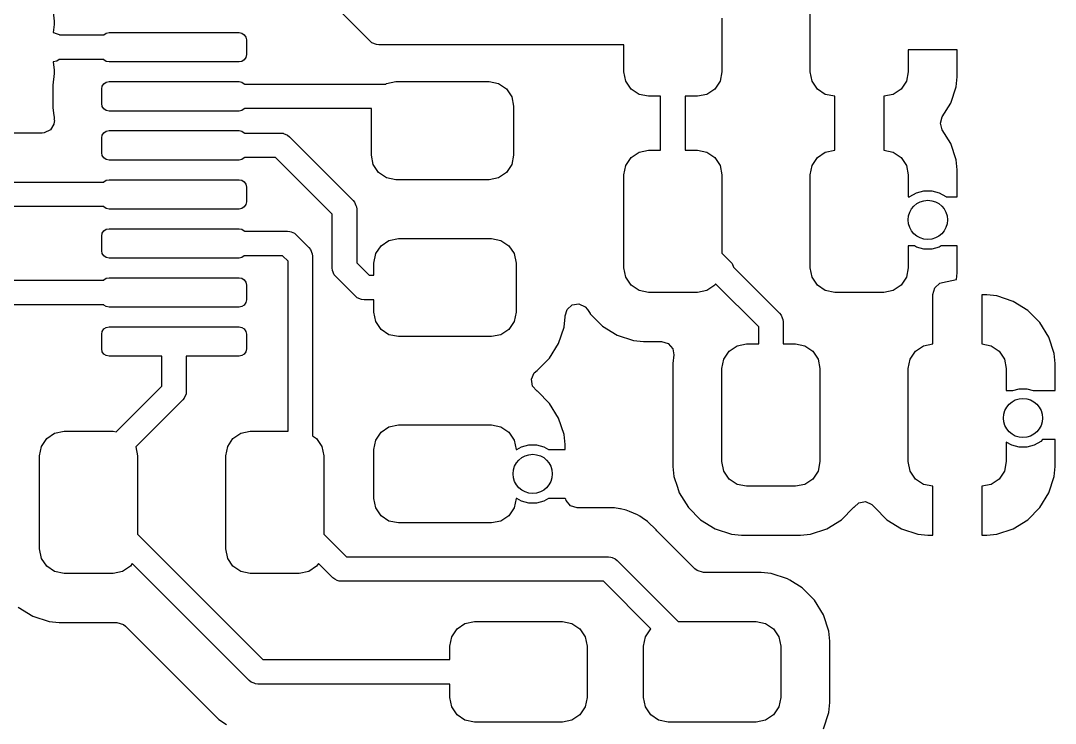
# Model space of a CAD drawing. Extents: x 1.91 to 4.47, y -4.27 to -2.07.
# Drawn here: x 2.6141 to 3.0295, y -3.4899 to -3.2078 of the extents above; entities that cross this region are included whole.
import ezdxf

# ---------------------------------------------------------------- set-up
doc = ezdxf.new("R2010")
doc.units = 0
doc.header["$MEASUREMENT"] = 0
doc.layers.add('BLACK', color=7, linetype='CONTINUOUS')

msp = doc.modelspace()

# ---------------------------------------------------------------- linework, layer by layer
at = {"layer": 'BLACK', "linetype": 'CONTINUOUS'}
for p, q in [((2.9311, -3.22835), (2.9311, -3.19094)), ((2.62695, -3.20326), (2.62757, -3.208)), ((2.75439, -3.21608), (2.74206, -3.20374)), ((2.89567, -3.2068), (2.89567, -3.22835)), ((2.62759, -3.20934), (2.62716, -3.2126)), ((2.62757, -3.208), (2.6275, -3.20801)), ((2.6275, -3.20801), (2.62759, -3.20934)), ((2.62716, -3.2126), (2.62718, -3.21262)), ((2.62718, -3.21262), (2.62724, -3.21261)), ((2.62724, -3.21261), (2.6284, -3.21303)), ((2.6284, -3.21303), (2.62959, -3.21337)), ((2.62959, -3.21337), (2.62973, -3.2135)), ((2.62973, -3.2135), (2.62983, -3.21354)), ((2.62983, -3.21354), (2.62987, -3.21358)), ((2.62987, -3.21358), (2.64744, -3.21358)), ((2.64744, -3.21358), (2.64752, -3.21346)), ((2.64752, -3.21346), (2.64848, -3.21282)), ((2.64848, -3.21282), (2.64961, -3.2126)), ((2.64961, -3.2126), (2.70177, -3.2126)), ((2.70177, -3.2126), (2.7029, -3.21282)), ((2.7029, -3.21282), (2.70386, -3.21346)), ((2.70386, -3.21346), (2.7045, -3.21442)), ((2.7045, -3.21442), (2.70472, -3.21555)), ((2.70472, -3.21555), (2.70472, -3.22146)), ((2.75514, -3.21669), (2.75439, -3.21608)), ((2.75691, -3.21743), (2.75514, -3.21669)), ((2.75787, -3.21752), (2.75691, -3.21743)), ((2.75691, -3.21743), (2.75691, -3.21743)), ((2.8563, -3.21752), (2.75787, -3.21752)), ((2.8563, -3.22835), (2.8563, -3.21752)), ((2.99016, -3.21949), (2.97047, -3.21949)), ((2.97047, -3.21949), (2.97047, -3.22835)), ((2.99016, -3.23031), (2.99016, -3.21949)), ((2.62955, -3.22343), (2.6286, -3.22412)), ((2.64744, -3.22343), (2.62955, -3.22343)), ((2.64752, -3.22354), (2.64744, -3.22343)), ((2.64848, -3.22418), (2.64752, -3.22354)), ((2.70386, -3.22354), (2.7029, -3.22418)), ((2.7045, -3.22259), (2.70386, -3.22354)), ((2.70472, -3.22146), (2.7045, -3.22259)), ((2.6272, -3.22437), (2.62716, -3.22441)), ((2.62716, -3.22441), (2.62759, -3.22767)), ((2.6286, -3.22412), (2.6272, -3.22437)), ((2.62759, -3.22767), (2.6275, -3.22899)), ((2.64961, -3.22441), (2.64848, -3.22418)), ((2.70177, -3.22441), (2.64961, -3.22441)), ((2.7029, -3.22418), (2.70177, -3.22441)), ((2.62757, -3.229), (2.62695, -3.23375)), ((2.6275, -3.22899), (2.62757, -3.229)), ((2.85705, -3.23211), (2.8563, -3.22835)), ((2.89567, -3.22835), (2.89492, -3.23211)), ((2.93185, -3.23211), (2.9311, -3.22835)), ((2.97047, -3.22835), (2.96972, -3.23211)), ((2.98974, -3.23436), (2.99016, -3.23031)), ((2.99016, -3.23031), (2.99016, -3.23031)), ((2.62695, -3.23375), (2.62695, -3.24263)), ((2.64665, -3.23524), (2.64688, -3.23411)), ((2.64665, -3.24114), (2.64665, -3.23524)), ((2.64688, -3.23411), (2.64752, -3.23315)), ((2.64752, -3.23315), (2.64848, -3.23251)), ((2.64848, -3.23251), (2.64961, -3.23228)), ((2.64961, -3.23228), (2.70177, -3.23228)), ((2.70177, -3.23228), (2.7029, -3.23251)), ((2.7029, -3.23251), (2.70386, -3.23315)), ((2.70386, -3.23315), (2.70394, -3.23327)), ((2.70394, -3.23327), (2.76065, -3.23327)), ((2.76065, -3.23327), (2.761, -3.23303)), ((2.761, -3.23303), (2.76476, -3.23228)), ((2.76476, -3.23228), (2.80217, -3.23228)), ((2.80217, -3.23228), (2.80593, -3.23303)), ((2.80593, -3.23303), (2.80913, -3.23517)), ((2.80913, -3.23517), (2.81126, -3.23836)), ((2.85918, -3.23531), (2.85705, -3.23211)), ((2.86238, -3.23744), (2.85918, -3.23531)), ((2.89279, -3.23531), (2.88959, -3.23744)), ((2.89492, -3.23211), (2.89279, -3.23531)), ((2.93399, -3.23531), (2.93185, -3.23211)), ((2.93718, -3.23744), (2.93399, -3.23531)), ((2.96759, -3.23531), (2.9644, -3.23744)), ((2.96972, -3.23211), (2.96759, -3.23531)), ((2.98757, -3.24091), (2.98974, -3.23436)), ((2.98974, -3.23436), (2.98974, -3.23436)), ((2.81126, -3.23836), (2.81201, -3.24213)), ((2.86614, -3.23819), (2.86238, -3.23744)), ((2.87106, -3.23819), (2.86614, -3.23819)), ((2.87106, -3.25984), (2.87106, -3.23819)), ((2.88583, -3.23819), (2.88091, -3.23819)), ((2.88091, -3.23819), (2.88091, -3.25984)), ((2.88959, -3.23744), (2.88583, -3.23819)), ((2.94094, -3.23819), (2.93718, -3.23744)), ((2.94094, -3.25984), (2.94094, -3.23819)), ((2.9644, -3.23744), (2.96063, -3.23819)), ((2.96063, -3.23819), (2.96063, -3.25984)), ((2.62695, -3.24263), (2.62726, -3.24502)), ((2.64688, -3.24227), (2.64665, -3.24114)), ((2.64752, -3.24323), (2.64688, -3.24227)), ((2.64848, -3.24387), (2.64752, -3.24323)), ((2.64961, -3.24409), (2.64848, -3.24387)), ((2.70177, -3.24409), (2.64961, -3.24409)), ((2.7029, -3.24387), (2.70177, -3.24409)), ((2.70386, -3.24323), (2.7029, -3.24387)), ((2.70394, -3.24311), (2.70386, -3.24323)), ((2.75492, -3.24311), (2.70394, -3.24311)), ((2.75492, -3.26181), (2.75492, -3.24311)), ((2.81201, -3.24213), (2.81201, -3.26181)), ((2.98415, -3.24645), (2.98757, -3.24091)), ((2.98757, -3.24091), (2.98757, -3.24091)), ((2.62726, -3.24502), (2.62749, -3.24676)), ((2.62757, -3.24737), (2.62746, -3.24739)), ((2.62746, -3.24739), (2.62746, -3.2474)), ((2.62746, -3.2474), (2.62762, -3.24791)), ((2.62762, -3.24791), (2.62746, -3.24929)), ((2.62749, -3.24676), (2.62757, -3.24737)), ((2.98343, -3.24893), (2.98415, -3.24645)), ((2.62602, -3.25166), (2.62355, -3.25286)), ((2.62745, -3.24931), (2.62602, -3.25166)), ((2.62746, -3.24929), (2.62745, -3.24931)), ((2.64752, -3.25283), (2.64848, -3.25219)), ((2.64848, -3.25219), (2.64961, -3.25197)), ((2.64961, -3.25197), (2.70177, -3.25197)), ((2.70177, -3.25197), (2.7029, -3.25219)), ((2.7029, -3.25219), (2.70386, -3.25283)), ((2.98415, -3.25158), (2.98343, -3.24893)), ((2.98757, -3.25712), (2.98415, -3.25158)), ((2.62273, -3.25293), (2.60754, -3.25293)), ((2.62355, -3.25286), (2.62273, -3.25293)), ((2.64665, -3.25492), (2.64688, -3.25379)), ((2.64665, -3.26083), (2.64665, -3.25492)), ((2.64688, -3.25379), (2.64752, -3.25283)), ((2.70386, -3.25283), (2.70394, -3.25295)), ((2.70394, -3.25295), (2.7185, -3.25295)), ((2.7185, -3.25295), (2.71946, -3.25305)), ((2.71946, -3.25305), (2.71946, -3.25305)), ((2.71946, -3.25305), (2.71966, -3.25313)), ((2.71966, -3.25313), (2.72124, -3.25378)), ((2.72124, -3.25378), (2.72124, -3.25378)), ((2.72124, -3.25378), (2.72198, -3.25439)), ((2.72198, -3.25439), (2.74757, -3.27998)), ((2.64688, -3.26196), (2.64665, -3.26083)), ((2.85918, -3.26273), (2.86238, -3.26059)), ((2.86238, -3.26059), (2.86614, -3.25984)), ((2.86614, -3.25984), (2.87106, -3.25984)), ((2.88091, -3.25984), (2.88583, -3.25984)), ((2.88583, -3.25984), (2.88959, -3.26059)), ((2.88959, -3.26059), (2.89279, -3.26273)), ((2.93399, -3.26273), (2.93718, -3.26059)), ((2.93718, -3.26059), (2.94094, -3.25984)), ((2.96063, -3.25984), (2.9644, -3.26059)), ((2.9644, -3.26059), (2.96759, -3.26273)), ((2.98974, -3.26367), (2.98757, -3.25712)), ((2.98757, -3.25712), (2.98757, -3.25712)), ((2.64752, -3.26291), (2.64688, -3.26196)), ((2.64848, -3.26355), (2.64752, -3.26291)), ((2.64961, -3.26378), (2.64848, -3.26355)), ((2.70177, -3.26378), (2.64961, -3.26378)), ((2.7029, -3.26355), (2.70177, -3.26378)), ((2.70386, -3.26291), (2.7029, -3.26355)), ((2.70394, -3.2628), (2.70386, -3.26291)), ((2.70866, -3.2628), (2.70394, -3.2628)), ((2.71647, -3.2628), (2.70866, -3.2628)), ((2.73917, -3.2855), (2.71647, -3.2628)), ((2.75567, -3.26558), (2.75492, -3.26181)), ((2.81201, -3.26181), (2.81126, -3.26558)), ((2.85705, -3.26592), (2.85918, -3.26273)), ((2.89279, -3.26273), (2.89492, -3.26592)), ((2.93185, -3.26592), (2.93399, -3.26273)), ((2.96759, -3.26273), (2.96972, -3.26592)), ((2.99016, -3.26772), (2.98974, -3.26367)), ((2.7578, -3.26877), (2.75567, -3.26558)), ((2.761, -3.2709), (2.7578, -3.26877)), ((2.80913, -3.26877), (2.80593, -3.2709)), ((2.81126, -3.26558), (2.80913, -3.26877)), ((2.8563, -3.26969), (2.85705, -3.26592)), ((2.89492, -3.26592), (2.89567, -3.26969)), ((2.9311, -3.26969), (2.93185, -3.26592)), ((2.96972, -3.26592), (2.97047, -3.26969)), ((2.99016, -3.27854), (2.99016, -3.26772)), ((2.99016, -3.26772), (2.99016, -3.26772)), ((2.60512, -3.27264), (2.64744, -3.27264)), ((2.64744, -3.27264), (2.64752, -3.27252)), ((2.64752, -3.27252), (2.64848, -3.27188)), ((2.64848, -3.27188), (2.64961, -3.27165)), ((2.64961, -3.27165), (2.70177, -3.27165)), ((2.70177, -3.27165), (2.7029, -3.27188)), ((2.7029, -3.27188), (2.70386, -3.27252)), ((2.70386, -3.27252), (2.7045, -3.27348)), ((2.7045, -3.27348), (2.70472, -3.27461)), ((2.76476, -3.27165), (2.761, -3.2709)), ((2.80217, -3.27165), (2.76476, -3.27165)), ((2.80593, -3.2709), (2.80217, -3.27165)), ((2.8563, -3.30709), (2.8563, -3.26969)), ((2.89567, -3.26969), (2.89567, -3.30111)), ((2.9311, -3.30709), (2.9311, -3.26969)), ((2.97047, -3.26969), (2.97047, -3.27854)), ((2.70472, -3.27461), (2.70472, -3.28051)), ((2.97116, -3.27842), (2.97383, -3.27688)), ((2.97383, -3.27688), (2.9768, -3.27609)), ((2.9768, -3.27609), (2.97989, -3.27609)), ((2.97989, -3.27609), (2.98287, -3.27688)), ((2.98287, -3.27688), (2.98554, -3.27842)), ((2.7045, -3.28164), (2.70386, -3.2826)), ((2.70472, -3.28051), (2.7045, -3.28164)), ((2.74757, -3.27998), (2.74819, -3.28073)), ((2.74819, -3.28073), (2.74871, -3.282)), ((2.97047, -3.27854), (2.97104, -3.27854)), ((2.97104, -3.27854), (2.97116, -3.27842)), ((2.98554, -3.27842), (2.98565, -3.27854)), ((2.98565, -3.27854), (2.99016, -3.27854)), ((2.64744, -3.28248), (2.60716, -3.28248)), ((2.64752, -3.2826), (2.64744, -3.28248)), ((2.64848, -3.28324), (2.64752, -3.2826)), ((2.64961, -3.28346), (2.64848, -3.28324)), ((2.70177, -3.28346), (2.64961, -3.28346)), ((2.7029, -3.28324), (2.70177, -3.28346)), ((2.70386, -3.2826), (2.7029, -3.28324)), ((2.73917, -3.30709), (2.73917, -3.2855)), ((2.74871, -3.282), (2.74892, -3.2825)), ((2.74892, -3.2825), (2.74902, -3.28346)), ((2.74902, -3.28346), (2.74902, -3.30505)), ((2.64665, -3.29429), (2.64688, -3.29316)), ((2.64665, -3.3002), (2.64665, -3.29429)), ((2.64688, -3.29316), (2.64752, -3.2922)), ((2.64752, -3.2922), (2.64848, -3.29156)), ((2.64848, -3.29156), (2.64961, -3.29134)), ((2.64961, -3.29134), (2.70177, -3.29134)), ((2.70177, -3.29134), (2.7029, -3.29156)), ((2.7029, -3.29156), (2.70386, -3.2922)), ((2.70386, -3.2922), (2.70394, -3.29232)), ((2.70394, -3.29232), (2.72126, -3.29232)), ((2.72126, -3.29232), (2.72222, -3.29242)), ((2.72222, -3.29242), (2.72222, -3.29242)), ((2.72222, -3.29242), (2.72274, -3.29263)), ((2.72274, -3.29263), (2.72399, -3.29315)), ((2.72399, -3.29315), (2.72399, -3.29315)), ((2.72399, -3.29315), (2.72474, -3.29376)), ((2.72474, -3.29376), (2.72986, -3.29888)), ((2.75665, -3.30135), (2.75879, -3.29816)), ((2.75879, -3.29816), (2.76198, -3.29602)), ((2.76198, -3.29602), (2.76575, -3.29528)), ((2.76575, -3.29528), (2.80315, -3.29528)), ((2.80315, -3.29528), (2.80692, -3.29602)), ((2.80692, -3.29602), (2.81011, -3.29816)), ((2.81011, -3.29816), (2.81224, -3.30135)), ((2.973, -3.29823), (2.97047, -3.29823)), ((2.97047, -3.29823), (2.97047, -3.30709)), ((2.97383, -3.29871), (2.973, -3.29823)), ((2.9837, -3.29823), (2.98287, -3.29871)), ((2.99016, -3.29823), (2.9837, -3.29823)), ((2.99016, -3.30905), (2.99016, -3.29823)), ((2.64688, -3.30133), (2.64665, -3.3002)), ((2.64752, -3.30228), (2.64688, -3.30133)), ((2.64848, -3.30292), (2.64752, -3.30228)), ((2.70386, -3.30228), (2.7029, -3.30292)), ((2.70394, -3.30217), (2.70386, -3.30228)), ((2.71457, -3.30217), (2.70394, -3.30217)), ((2.71922, -3.30217), (2.71457, -3.30217)), ((2.72146, -3.3044), (2.71922, -3.30217)), ((2.72986, -3.29888), (2.73047, -3.29963)), ((2.73047, -3.29963), (2.7312, -3.30138)), ((2.7312, -3.30138), (2.7312, -3.3014)), ((2.7312, -3.3014), (2.7313, -3.30236)), ((2.7313, -3.30236), (2.7313, -3.37442)), ((2.75591, -3.30512), (2.75665, -3.30135)), ((2.81224, -3.30135), (2.81299, -3.30512)), ((2.89567, -3.30111), (2.89915, -3.30459)), ((2.9768, -3.29951), (2.97383, -3.29871)), ((2.97989, -3.29951), (2.9768, -3.29951)), ((2.98287, -3.29871), (2.97989, -3.29951)), ((2.64961, -3.30315), (2.64848, -3.30292)), ((2.70177, -3.30315), (2.64961, -3.30315)), ((2.7029, -3.30292), (2.70177, -3.30315)), ((2.72146, -3.37264), (2.72146, -3.3044)), ((2.74902, -3.30505), (2.75401, -3.31004)), ((2.75591, -3.31004), (2.75591, -3.30512)), ((2.81299, -3.30512), (2.81299, -3.3248)), ((2.89915, -3.30459), (2.89976, -3.30534)), ((2.89976, -3.30534), (2.90036, -3.30679)), ((2.90036, -3.30679), (2.91883, -3.32526)), ((2.73927, -3.30805), (2.73917, -3.30709)), ((2.73928, -3.30807), (2.73927, -3.30805)), ((2.73927, -3.30805), (2.73927, -3.30805)), ((2.74, -3.30982), (2.73928, -3.30807)), ((2.74061, -3.31057), (2.74, -3.30982)), ((2.74, -3.30982), (2.74, -3.30982)), ((2.74849, -3.31844), (2.74061, -3.31057)), ((2.75401, -3.31004), (2.75591, -3.31004)), ((2.85705, -3.31085), (2.8563, -3.30709)), ((2.85918, -3.31405), (2.85705, -3.31085)), ((2.93185, -3.31085), (2.9311, -3.30709)), ((2.93399, -3.31405), (2.93185, -3.31085)), ((2.96972, -3.31085), (2.96759, -3.31405)), ((2.97047, -3.30709), (2.96972, -3.31085)), ((2.98989, -3.31169), (2.99016, -3.30905)), ((2.99016, -3.30905), (2.99016, -3.30905)), ((2.6063, -3.31201), (2.64744, -3.31201)), ((2.64744, -3.31201), (2.64752, -3.31189)), ((2.64752, -3.31189), (2.64848, -3.31125)), ((2.64848, -3.31125), (2.64961, -3.31102)), ((2.64961, -3.31102), (2.70177, -3.31102)), ((2.70177, -3.31102), (2.7029, -3.31125)), ((2.7029, -3.31125), (2.70386, -3.31189)), ((2.70386, -3.31189), (2.7045, -3.31285)), ((2.7045, -3.31285), (2.70472, -3.31398)), ((2.70472, -3.31398), (2.70472, -3.31988)), ((2.86238, -3.31618), (2.85918, -3.31405)), ((2.89279, -3.31405), (2.88959, -3.31618)), ((2.89315, -3.3135), (2.89279, -3.31405)), ((2.91043, -3.33078), (2.89315, -3.3135)), ((2.93718, -3.31618), (2.93399, -3.31405)), ((2.96759, -3.31405), (2.9644, -3.31618)), ((2.98031, -3.31768), (2.98109, -3.31504)), ((2.98109, -3.31504), (2.98317, -3.31324)), ((2.98317, -3.31324), (2.98419, -3.3129)), ((2.98419, -3.3129), (2.98989, -3.31169)), ((2.74923, -3.31905), (2.74849, -3.31844)), ((2.75101, -3.31979), (2.74923, -3.31905)), ((2.86614, -3.31693), (2.86238, -3.31618)), ((2.88583, -3.31693), (2.86614, -3.31693)), ((2.88959, -3.31618), (2.88583, -3.31693)), ((2.94094, -3.31693), (2.93718, -3.31618)), ((2.96063, -3.31693), (2.94094, -3.31693)), ((2.9644, -3.31618), (2.96063, -3.31693)), ((2.98031, -3.3376), (2.98031, -3.31768)), ((3.00197, -3.31791), (3, -3.31791)), ((3, -3.31791), (3, -3.3376)), ((3.00601, -3.31833), (3.00197, -3.31791)), ((3.01256, -3.3205), (3.00601, -3.31833)), ((3.00601, -3.31833), (3.00601, -3.31833)), ((2.64744, -3.32185), (2.60834, -3.32185)), ((2.64752, -3.32197), (2.64744, -3.32185)), ((2.64848, -3.32261), (2.64752, -3.32197)), ((2.64961, -3.32283), (2.64848, -3.32261)), ((2.70177, -3.32283), (2.64961, -3.32283)), ((2.7029, -3.32261), (2.70177, -3.32283)), ((2.70386, -3.32197), (2.7029, -3.32261)), ((2.7045, -3.32101), (2.70386, -3.32197)), ((2.70472, -3.31988), (2.7045, -3.32101)), ((2.75197, -3.31988), (2.75101, -3.31979)), ((2.75591, -3.31988), (2.75197, -3.31988)), ((2.75591, -3.3248), (2.75591, -3.31988)), ((2.83347, -3.32372), (2.83555, -3.32192)), ((2.83555, -3.32192), (2.83827, -3.32153)), ((2.83827, -3.32153), (2.84078, -3.32267)), ((2.84078, -3.32267), (2.84173, -3.3238)), ((3.01844, -3.32412), (3.01256, -3.3205)), ((3.01256, -3.3205), (3.01256, -3.3205)), ((2.75665, -3.32857), (2.75591, -3.3248)), ((2.81299, -3.3248), (2.81224, -3.32857)), ((2.83228, -3.33082), (2.8327, -3.32677)), ((2.8327, -3.32636), (2.83347, -3.32372)), ((2.8327, -3.32677), (2.8327, -3.32636)), ((2.84173, -3.3238), (2.84271, -3.32539)), ((2.84271, -3.32539), (2.84281, -3.32554)), ((2.84281, -3.32554), (2.84769, -3.33042)), ((2.91883, -3.32526), (2.91945, -3.32601)), ((2.91945, -3.32601), (2.91992, -3.32716)), ((2.91992, -3.32716), (2.92018, -3.32778)), ((3.02332, -3.329), (3.01844, -3.32412)), ((2.64688, -3.33253), (2.64752, -3.33157)), ((2.64752, -3.33157), (2.64848, -3.33093)), ((2.64848, -3.33093), (2.64961, -3.33071)), ((2.64961, -3.33071), (2.70177, -3.33071)), ((2.70177, -3.33071), (2.7029, -3.33093)), ((2.7029, -3.33093), (2.70386, -3.33157)), ((2.70386, -3.33157), (2.7045, -3.33253)), ((2.75879, -3.33176), (2.75665, -3.32857)), ((2.81224, -3.32857), (2.81011, -3.33176)), ((2.83011, -3.33738), (2.83228, -3.33082)), ((2.84769, -3.33042), (2.85357, -3.33405)), ((2.91043, -3.3376), (2.91043, -3.33078)), ((2.92018, -3.32778), (2.92028, -3.32874)), ((2.92028, -3.32874), (2.92028, -3.3376)), ((3.02694, -3.33488), (3.02332, -3.329)), ((2.64665, -3.33366), (2.64688, -3.33253)), ((2.64665, -3.33957), (2.64665, -3.33366)), ((2.7045, -3.33253), (2.70472, -3.33366)), ((2.70472, -3.33366), (2.70472, -3.33957)), ((2.76198, -3.3339), (2.75879, -3.33176)), ((2.76575, -3.33465), (2.76198, -3.3339)), ((2.80315, -3.33465), (2.76575, -3.33465)), ((2.80692, -3.3339), (2.80315, -3.33465)), ((2.81011, -3.33176), (2.80692, -3.3339)), ((2.85357, -3.33405), (2.86013, -3.33622)), ((3.02911, -3.34143), (3.02694, -3.33488)), ((3.02694, -3.33488), (3.02694, -3.33488)), ((2.64688, -3.3407), (2.64665, -3.33957)), ((2.70472, -3.33957), (2.7045, -3.3407)), ((2.82648, -3.34325), (2.83011, -3.33738)), ((2.86013, -3.33622), (2.86417, -3.33663)), ((2.86417, -3.33663), (2.87146, -3.33663)), ((2.87146, -3.33663), (2.8741, -3.33741)), ((2.8741, -3.33741), (2.8759, -3.33949)), ((2.8759, -3.33949), (2.87632, -3.34201)), ((2.89855, -3.34048), (2.90175, -3.33835)), ((2.90175, -3.33835), (2.90551, -3.3376)), ((2.90551, -3.3376), (2.91043, -3.3376)), ((2.92028, -3.3376), (2.9252, -3.3376)), ((2.9252, -3.3376), (2.92896, -3.33835)), ((2.92896, -3.33835), (2.93216, -3.34048)), ((2.97336, -3.34048), (2.97655, -3.33835)), ((2.97655, -3.33835), (2.98031, -3.3376)), ((3, -3.3376), (3.00377, -3.33835)), ((3.00377, -3.33835), (3.00696, -3.34048)), ((2.64752, -3.34165), (2.64688, -3.3407)), ((2.64848, -3.34229), (2.64752, -3.34165)), ((2.64961, -3.34252), (2.64848, -3.34229)), ((2.67077, -3.34252), (2.64961, -3.34252)), ((2.67077, -3.35456), (2.67077, -3.34252)), ((2.70177, -3.34252), (2.68061, -3.34252)), ((2.68061, -3.34252), (2.68061, -3.35659)), ((2.7029, -3.34229), (2.70177, -3.34252)), ((2.70386, -3.34165), (2.7029, -3.34229)), ((2.7045, -3.3407), (2.70386, -3.34165)), ((2.8216, -3.34814), (2.82648, -3.34325)), ((2.87632, -3.34201), (2.87596, -3.34547)), ((2.89567, -3.34744), (2.89642, -3.34367)), ((2.89642, -3.34367), (2.89855, -3.34048)), ((2.93216, -3.34048), (2.93429, -3.34367)), ((2.93429, -3.34367), (2.93504, -3.34744)), ((2.97047, -3.34744), (2.97122, -3.34367)), ((2.97122, -3.34367), (2.97336, -3.34048)), ((3.00696, -3.34048), (3.00909, -3.34367)), ((3.00909, -3.34367), (3.00984, -3.34744)), ((3.02953, -3.34547), (3.02911, -3.34143)), ((2.82029, -3.34925), (2.82147, -3.34822)), ((2.82147, -3.34822), (2.8216, -3.34814)), ((2.87596, -3.34547), (2.87596, -3.38681)), ((2.89567, -3.38484), (2.89567, -3.34744)), ((2.93504, -3.34744), (2.93504, -3.38484)), ((2.97047, -3.38484), (2.97047, -3.34744)), ((3.00984, -3.34744), (3.00984, -3.3563)), ((3.02953, -3.3563), (3.02953, -3.34547)), ((3.02953, -3.34547), (3.02953, -3.34547)), ((2.81919, -3.35177), (2.82029, -3.34925)), ((2.81963, -3.35448), (2.81919, -3.35177)), ((2.65244, -3.37289), (2.67077, -3.35456)), ((2.68061, -3.35659), (2.68052, -3.35755)), ((2.82137, -3.35642), (2.81963, -3.35448)), ((2.82137, -3.35643), (2.82137, -3.35642)), ((2.82141, -3.35646), (2.82137, -3.35643)), ((2.82147, -3.35653), (2.82141, -3.35646)), ((2.82159, -3.3566), (2.82147, -3.35653)), ((2.82647, -3.36148), (2.82159, -3.3566)), ((2.82159, -3.3566), (2.82159, -3.3566)), ((3.00984, -3.3563), (3.01243, -3.3563)), ((3.01243, -3.3563), (3.01499, -3.35561)), ((3.01499, -3.35561), (3.01808, -3.35561)), ((3.01808, -3.35561), (3.02064, -3.3563)), ((3.02064, -3.3563), (3.02953, -3.3563)), ((2.67917, -3.36007), (2.66032, -3.37893)), ((2.67978, -3.35933), (2.67917, -3.36007)), ((2.68052, -3.35755), (2.67978, -3.35933)), ((2.67978, -3.35933), (2.67978, -3.35933)), ((2.83009, -3.36736), (2.82647, -3.36148)), ((2.83226, -3.37391), (2.83009, -3.36736)), ((2.83009, -3.36736), (2.83009, -3.36736)), ((2.62773, -3.37339), (2.6315, -3.37264)), ((2.6315, -3.37264), (2.65118, -3.37264)), ((2.65118, -3.37264), (2.65244, -3.37289)), ((2.70253, -3.37339), (2.7063, -3.37264)), ((2.7063, -3.37264), (2.72146, -3.37264)), ((2.75665, -3.37615), (2.75879, -3.37296)), ((2.75879, -3.37296), (2.76198, -3.37083)), ((2.76198, -3.37083), (2.76575, -3.37008)), ((2.76575, -3.37008), (2.80315, -3.37008)), ((2.80315, -3.37008), (2.80692, -3.37083)), ((2.80692, -3.37083), (2.81011, -3.37296)), ((2.81011, -3.37296), (2.81224, -3.37615)), ((2.6224, -3.37871), (2.62454, -3.37552)), ((2.62454, -3.37552), (2.62773, -3.37339)), ((2.69721, -3.37871), (2.69934, -3.37552)), ((2.69934, -3.37552), (2.70253, -3.37339)), ((2.7313, -3.37442), (2.73294, -3.37552)), ((2.73294, -3.37552), (2.73508, -3.37871)), ((2.75591, -3.37992), (2.75665, -3.37615)), ((2.81224, -3.37615), (2.81299, -3.37992)), ((2.83268, -3.37795), (2.83226, -3.37391)), ((3.01202, -3.37823), (3.00984, -3.37698)), ((3.00984, -3.37698), (3.00984, -3.38484)), ((3.02373, -3.37669), (3.02106, -3.37823)), ((3.02443, -3.37598), (3.02373, -3.37669)), ((3.02953, -3.37598), (3.02443, -3.37598)), ((3.02953, -3.38681), (3.02953, -3.37598)), ((2.62165, -3.38248), (2.6224, -3.37871)), ((2.66032, -3.37893), (2.66102, -3.38248)), ((2.69646, -3.38248), (2.69721, -3.37871)), ((2.73508, -3.37871), (2.73583, -3.38248)), ((2.75591, -3.39961), (2.75591, -3.37992)), ((2.81299, -3.37992), (2.81331, -3.37992)), ((2.81331, -3.37992), (2.81517, -3.37885)), ((2.81517, -3.37885), (2.81814, -3.37805)), ((2.81814, -3.37805), (2.82123, -3.37805)), ((2.82123, -3.37805), (2.8242, -3.37885)), ((2.8242, -3.37885), (2.82606, -3.37992)), ((2.82606, -3.37992), (2.83268, -3.37992)), ((2.83268, -3.37992), (2.83268, -3.37795)), ((2.83268, -3.37795), (2.83268, -3.37795)), ((3.01499, -3.37903), (3.01202, -3.37823)), ((3.01808, -3.37903), (3.01499, -3.37903)), ((3.02106, -3.37823), (3.01808, -3.37903)), ((2.62165, -3.41988), (2.62165, -3.38248)), ((2.66102, -3.38248), (2.66102, -3.41391)), ((2.69646, -3.41988), (2.69646, -3.38248)), ((2.73583, -3.38248), (2.73583, -3.41391)), ((2.89642, -3.38861), (2.89567, -3.38484)), ((2.93504, -3.38484), (2.93429, -3.38861)), ((2.97122, -3.38861), (2.97047, -3.38484)), ((3.00984, -3.38484), (3.00909, -3.38861)), ((2.87596, -3.38681), (2.87596, -3.38681)), ((2.87596, -3.38681), (2.87638, -3.39086)), ((2.89855, -3.3918), (2.89642, -3.38861)), ((2.93429, -3.38861), (2.93216, -3.3918)), ((2.97336, -3.3918), (2.97122, -3.38861)), ((3.00909, -3.38861), (3.00696, -3.3918)), ((3.02911, -3.39085), (3.02953, -3.38681)), ((3.02953, -3.38681), (3.02953, -3.38681)), ((2.87638, -3.39086), (2.87638, -3.39086)), ((2.87638, -3.39086), (2.87777, -3.39504)), ((2.90175, -3.39394), (2.89855, -3.3918)), ((2.90551, -3.39469), (2.90175, -3.39394)), ((2.92896, -3.39394), (2.9252, -3.39469)), ((2.93216, -3.3918), (2.92896, -3.39394)), ((2.97655, -3.39394), (2.97336, -3.3918)), ((2.98031, -3.39469), (2.97655, -3.39394)), ((3.00377, -3.39394), (3, -3.39469)), ((3.00696, -3.3918), (3.00377, -3.39394)), ((3.02694, -3.39741), (3.02911, -3.39085)), ((3.02911, -3.39085), (3.02911, -3.39085)), ((2.87777, -3.39504), (2.87855, -3.39741)), ((2.87855, -3.39741), (2.88218, -3.40329)), ((2.9252, -3.39469), (2.90551, -3.39469)), ((2.98031, -3.41437), (2.98031, -3.39469)), ((3, -3.39469), (3, -3.41437)), ((3.02332, -3.40328), (3.02694, -3.39741)), ((3.02694, -3.39741), (3.02694, -3.39741)), ((2.75665, -3.40337), (2.75591, -3.39961)), ((2.81299, -3.39961), (2.81224, -3.40337)), ((2.81331, -3.39961), (2.81299, -3.39961)), ((2.81517, -3.40068), (2.81331, -3.39961)), ((2.81814, -3.40147), (2.81517, -3.40068)), ((2.82123, -3.40147), (2.81814, -3.40147)), ((2.8242, -3.40068), (2.82123, -3.40147)), ((2.82606, -3.39961), (2.8242, -3.40068)), ((2.83268, -3.39961), (2.82606, -3.39961)), ((2.833, -3.39993), (2.83268, -3.39961)), ((2.83312, -3.40047), (2.833, -3.39993)), ((2.83492, -3.40255), (2.83312, -3.40047)), ((2.94871, -3.40307), (2.95066, -3.40132)), ((2.95066, -3.40132), (2.95337, -3.40088)), ((2.95337, -3.40088), (2.9559, -3.40198)), ((2.9559, -3.40198), (2.95692, -3.40316)), ((2.75879, -3.40657), (2.75665, -3.40337)), ((2.81224, -3.40337), (2.81011, -3.40657)), ((2.83756, -3.40333), (2.83492, -3.40255)), ((2.85252, -3.40333), (2.83756, -3.40333)), ((2.85472, -3.40376), (2.85252, -3.40333)), ((2.85252, -3.40333), (2.85252, -3.40333)), ((2.85252, -3.40333), (2.85252, -3.40333)), ((2.8549, -3.4038), (2.85472, -3.40376)), ((2.85472, -3.40376), (2.85472, -3.40376)), ((2.85728, -3.40427), (2.8549, -3.4038)), ((2.85859, -3.40482), (2.85728, -3.40427)), ((2.86176, -3.40613), (2.85859, -3.40482)), ((2.86272, -3.40677), (2.86176, -3.40613)), ((2.86176, -3.40613), (2.86176, -3.40613)), ((2.88218, -3.40329), (2.88706, -3.40818)), ((2.94365, -3.40818), (2.94853, -3.40329)), ((2.94853, -3.40329), (2.94861, -3.40316)), ((2.94861, -3.40316), (2.94869, -3.40309)), ((2.94869, -3.40309), (2.94871, -3.40307)), ((2.94871, -3.40307), (2.94871, -3.40307)), ((2.95692, -3.40316), (2.957, -3.40328)), ((2.957, -3.40328), (2.957, -3.40328)), ((2.957, -3.40328), (2.96188, -3.40816)), ((3.01844, -3.40816), (3.02332, -3.40328)), ((2.76198, -3.4087), (2.75879, -3.40657)), ((2.76575, -3.40945), (2.76198, -3.4087)), ((2.80315, -3.40945), (2.76575, -3.40945)), ((2.80692, -3.4087), (2.80315, -3.40945)), ((2.81011, -3.40657), (2.80692, -3.4087)), ((2.86369, -3.40742), (2.86272, -3.40677)), ((2.8658, -3.40882), (2.86369, -3.40742)), ((2.86923, -3.41225), (2.8658, -3.40882)), ((2.88706, -3.40818), (2.89294, -3.4118)), ((2.93777, -3.4118), (2.94365, -3.40818)), ((2.96188, -3.40816), (2.96775, -3.41179)), ((3.01256, -3.41179), (3.01844, -3.40816)), ((2.66102, -3.41391), (2.71139, -3.46427)), ((2.73583, -3.41391), (2.74495, -3.42303)), ((2.86952, -3.41254), (2.86923, -3.41225)), ((2.86923, -3.41225), (2.86923, -3.41225)), ((2.88485, -3.42788), (2.86952, -3.41254)), ((2.89294, -3.4118), (2.8995, -3.41398)), ((2.8995, -3.41398), (2.90354, -3.41439)), ((2.90354, -3.41439), (2.92717, -3.41439)), ((2.92717, -3.41439), (2.9299, -3.41411)), ((2.92717, -3.41439), (2.92717, -3.41439)), ((2.92717, -3.41439), (2.92717, -3.41439)), ((2.9299, -3.41411), (2.93121, -3.41398)), ((2.93121, -3.41398), (2.93777, -3.4118)), ((2.96775, -3.41179), (2.96775, -3.41179)), ((2.96775, -3.41179), (2.9743, -3.41396)), ((2.9743, -3.41396), (2.9743, -3.41396)), ((2.9743, -3.41396), (2.97835, -3.41437)), ((2.97835, -3.41437), (2.98031, -3.41437)), ((2.98031, -3.41437), (2.98031, -3.41437)), ((3, -3.41437), (3.00197, -3.41437)), ((3.00197, -3.41437), (3.00601, -3.41396)), ((3.00197, -3.41437), (3.00197, -3.41437)), ((3.00601, -3.41396), (3.01256, -3.41179)), ((3.01256, -3.41179), (3.01256, -3.41179)), ((2.6224, -3.42365), (2.62165, -3.41988)), ((2.69721, -3.42365), (2.69646, -3.41988)), ((2.74495, -3.42303), (2.8501, -3.42303)), ((2.8501, -3.42303), (2.85106, -3.42313)), ((2.62454, -3.42684), (2.6224, -3.42365)), ((2.62773, -3.42898), (2.62454, -3.42684)), ((2.65814, -3.42684), (2.65495, -3.42898)), ((2.6589, -3.4257), (2.65814, -3.42684)), ((2.70587, -3.47267), (2.6589, -3.4257)), ((2.69934, -3.42684), (2.69721, -3.42365)), ((2.70253, -3.42898), (2.69934, -3.42684)), ((2.73294, -3.42684), (2.72975, -3.42898)), ((2.7337, -3.4257), (2.73294, -3.42684)), ((2.73943, -3.43143), (2.7337, -3.4257)), ((2.85106, -3.42313), (2.85106, -3.42313)), ((2.85106, -3.42313), (2.85158, -3.42334)), ((2.85158, -3.42334), (2.85283, -3.42386)), ((2.85283, -3.42386), (2.85283, -3.42386)), ((2.85283, -3.42386), (2.85358, -3.42447)), ((2.85358, -3.42447), (2.87812, -3.44902)), ((2.6315, -3.42972), (2.62773, -3.42898)), ((2.65118, -3.42972), (2.6315, -3.42972)), ((2.65495, -3.42898), (2.65118, -3.42972)), ((2.7063, -3.42972), (2.70253, -3.42898)), ((2.72598, -3.42972), (2.7063, -3.42972)), ((2.72975, -3.42898), (2.72598, -3.42972)), ((2.88567, -3.42854), (2.88485, -3.42788)), ((2.88831, -3.42931), (2.88567, -3.42854)), ((2.91142, -3.42931), (2.88831, -3.42931)), ((2.91546, -3.42972), (2.91142, -3.42931)), ((2.91142, -3.42931), (2.91142, -3.42931)), ((2.92196, -3.43188), (2.91546, -3.42972)), ((2.91546, -3.42972), (2.91546, -3.42972)), ((2.74018, -3.43204), (2.73943, -3.43143)), ((2.74122, -3.43248), (2.74018, -3.43204)), ((2.74018, -3.43204), (2.74018, -3.43204)), ((2.74195, -3.43278), (2.74122, -3.43248)), ((2.74291, -3.43287), (2.74195, -3.43278)), ((2.74195, -3.43278), (2.74195, -3.43278)), ((2.84806, -3.43287), (2.74291, -3.43287)), ((2.86707, -3.45189), (2.84806, -3.43287)), ((2.92202, -3.4319), (2.92196, -3.43188)), ((2.9229, -3.43244), (2.92202, -3.4319)), ((2.92202, -3.4319), (2.92202, -3.4319)), ((2.9279, -3.43552), (2.9229, -3.43244)), ((2.93278, -3.44041), (2.9279, -3.43552)), ((2.61305, -3.44322), (2.61892, -3.44684)), ((2.93641, -3.44629), (2.93278, -3.44041)), ((2.61892, -3.44684), (2.62548, -3.44902)), ((2.93858, -3.45284), (2.93641, -3.44629)), ((2.62548, -3.44902), (2.62953, -3.44943)), ((2.62953, -3.44943), (2.65274, -3.44943)), ((2.65274, -3.44943), (2.65538, -3.4502)), ((2.65538, -3.4502), (2.65619, -3.45086)), ((2.65619, -3.45086), (2.69022, -3.48489)), ((2.78717, -3.45509), (2.7893, -3.4519)), ((2.7893, -3.4519), (2.79249, -3.44976)), ((2.79249, -3.44976), (2.79626, -3.44902)), ((2.79626, -3.44902), (2.83169, -3.44902)), ((2.83169, -3.44902), (2.83546, -3.44976)), ((2.83546, -3.44976), (2.83865, -3.4519)), ((2.83865, -3.4519), (2.84079, -3.45509)), ((2.86492, -3.45509), (2.86706, -3.4519)), ((2.86706, -3.4519), (2.86707, -3.45189)), ((2.87812, -3.44902), (2.90945, -3.44902)), ((2.90945, -3.44902), (2.91322, -3.44976)), ((2.91322, -3.44976), (2.91641, -3.4519)), ((2.91641, -3.4519), (2.91854, -3.45509)), ((2.78642, -3.45886), (2.78717, -3.45509)), ((2.84079, -3.45509), (2.84154, -3.45886)), ((2.86417, -3.45886), (2.86492, -3.45509)), ((2.91854, -3.45509), (2.91929, -3.45886)), ((2.939, -3.45689), (2.93858, -3.45284)), ((2.78642, -3.46427), (2.78642, -3.45886)), ((2.84154, -3.45886), (2.84154, -3.47953)), ((2.86417, -3.47953), (2.86417, -3.45886)), ((2.91929, -3.45886), (2.91929, -3.47953)), ((2.939, -3.4815), (2.939, -3.45689)), ((2.71139, -3.46427), (2.78642, -3.46427)), ((2.70662, -3.47328), (2.70587, -3.47267)), ((2.70787, -3.4738), (2.70662, -3.47328)), ((2.70662, -3.47328), (2.70662, -3.47328)), ((2.70839, -3.47402), (2.70787, -3.4738)), ((2.70935, -3.47411), (2.70839, -3.47402)), ((2.70839, -3.47402), (2.70839, -3.47402)), ((2.78642, -3.47411), (2.70935, -3.47411)), ((2.78642, -3.47953), (2.78642, -3.47411)), ((2.78717, -3.48329), (2.78642, -3.47953)), ((2.84154, -3.47953), (2.84079, -3.48329)), ((2.86492, -3.48329), (2.86417, -3.47953)), ((2.91929, -3.47953), (2.91854, -3.48329)), ((2.69022, -3.48489), (2.69022, -3.48489)), ((2.69022, -3.48489), (2.69365, -3.48832)), ((2.7893, -3.48649), (2.78717, -3.48329)), ((2.84079, -3.48329), (2.83865, -3.48649)), ((2.86706, -3.48649), (2.86492, -3.48329)), ((2.91854, -3.48329), (2.91641, -3.48649)), ((2.93858, -3.48554), (2.939, -3.4815)), ((2.69365, -3.48832), (2.69668, -3.49034)), ((2.79249, -3.48862), (2.7893, -3.48649)), ((2.79626, -3.48937), (2.79249, -3.48862)), ((2.83169, -3.48937), (2.79626, -3.48937)), ((2.83546, -3.48862), (2.83169, -3.48937)), ((2.83865, -3.48649), (2.83546, -3.48862)), ((2.87025, -3.48862), (2.86706, -3.48649)), ((2.87402, -3.48937), (2.87025, -3.48862)), ((2.90945, -3.48937), (2.87402, -3.48937)), ((2.91322, -3.48862), (2.90945, -3.48937)), ((2.91641, -3.48649), (2.91322, -3.48862)), ((2.93641, -3.4921), (2.93858, -3.48554))]:
    msp.add_line(p, q, dxfattribs=at)
at = {"layer": 'BLACK'}
for centre in [(2.97835, -3.2878), (3.01654, -3.36732), (2.81969, -3.38976)]:
    msp.add_circle(centre, 0.00787, dxfattribs=at)

doc.saveas('drawing.dxf')
